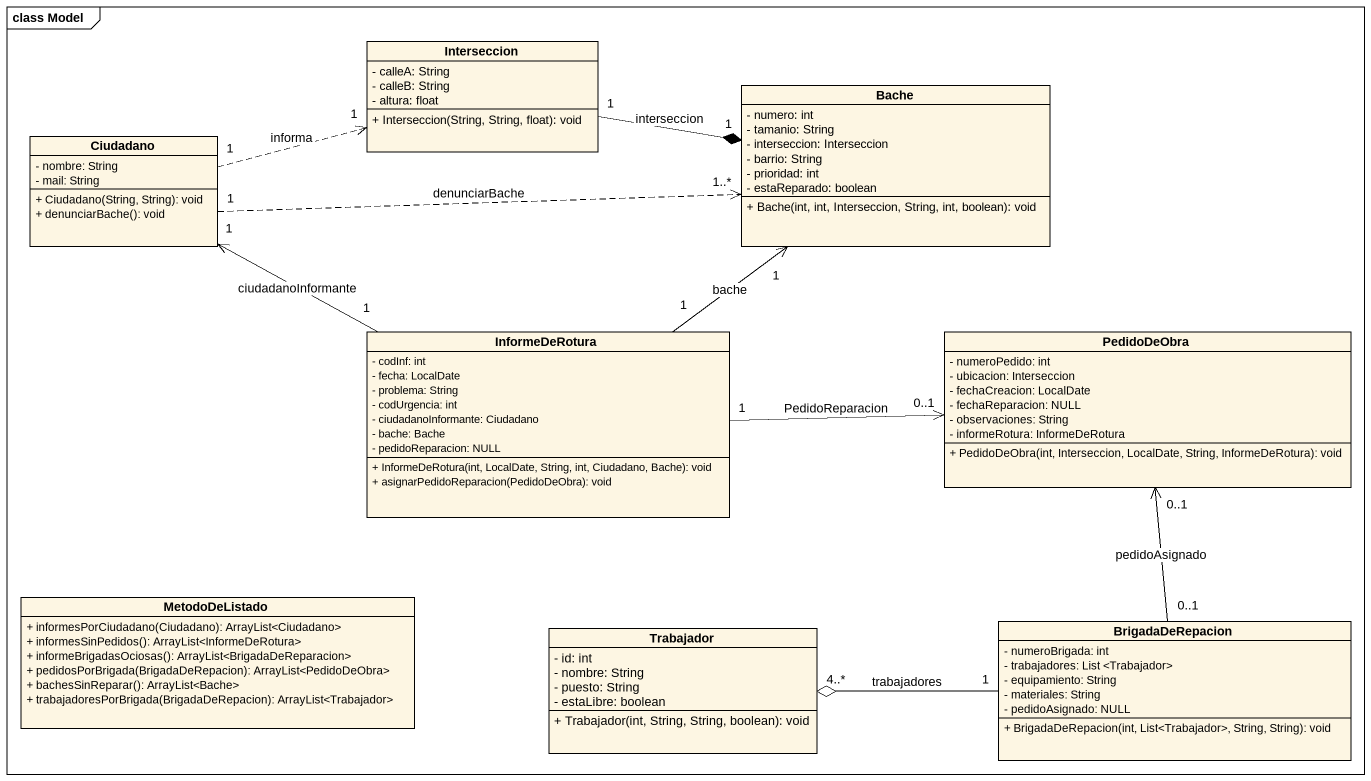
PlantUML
@startuml
mainframe class Model
hide circle
hide empty members
skinparam classAttributeIconSize 0
class Interseccion {
  - calleA: String
  - calleB: String
  - altura: float
  + Interseccion(String, String, float): void
}
class Bache {
  - numero: int
  - tamanio: String
  - interseccion: Interseccion
  - barrio: String
  - prioridad: int
  - estaReparado: boolean
  + Bache(int, int, Interseccion, String, int, boolean): void
}
class Ciudadano {
  - nombre: String
  - mail: String
  + Ciudadano(String, String): void
  + denunciarBache(): void
}
class InformeDeRotura {
  - codInf: int
  - fecha: LocalDate
  - problema: String
  - codUrgencia: int
  - ciudadanoInformante: Ciudadano
  - bache: Bache
  - pedidoReparacion: NULL
  + InformeDeRotura(int, LocalDate, String, int, Ciudadano, Bache): void
  + asignarPedidoReparacion(PedidoDeObra): void
}
class PedidoDeObra {
  - numeroPedido: int
  - ubicacion: Interseccion
  - fechaCreacion: LocalDate
  - fechaReparacion: NULL
  - observaciones: String
  - informeRotura: InformeDeRotura
  + PedidoDeObra(int, Interseccion, LocalDate, String, InformeDeRotura): void
}
class MetodoDeListado {
  + informesPorCiudadano(Ciudadano): ArrayList<Ciudadano>
  + informesSinPedidos(): ArrayList<InformeDeRotura>
  + informeBrigadasOciosas(): ArrayList<BrigadaDeReparacion>
  + pedidosPorBrigada(BrigadaDeRepacion): ArrayList<PedidoDeObra>
  + bachesSinReparar(): ArrayList<Bache>
  + trabajadoresPorBrigada(BrigadaDeRepacion): ArrayList<Trabajador>
}
class BrigadaDeRepacion {
  - numeroBrigada: int
  - trabajadores: List <Trabajador>
  - equipamiento: String
  - materiales: String
  - pedidoAsignado: NULL
  + BrigadaDeRepacion(int, List<Trabajador>, String, String): void
}
class Trabajador {
  - id: int
  - nombre: String
  - puesto: String
  - estaLibre: boolean
  + Trabajador(int, String, String, boolean): void
}
Interseccion "1" -right-* "1" Bache : interseccion
Ciudadano "1" .right.> "1" Interseccion : informa
Ciudadano "1" .right.> "1..*" Bache : denunciarBache
Ciudadano "1" <-right- "1" InformeDeRotura : ciudadanoInformante
InformeDeRotura "1" -up-> "1" Bache : bache
InformeDeRotura "1" -right-> "0..1" PedidoDeObra : PedidoReparacion
BrigadaDeRepacion "0..1" -up-> "0..1" PedidoDeObra : pedidoAsignado
BrigadaDeRepacion "1" -left-o "4..*" Trabajador : trabajadores
@enduml
